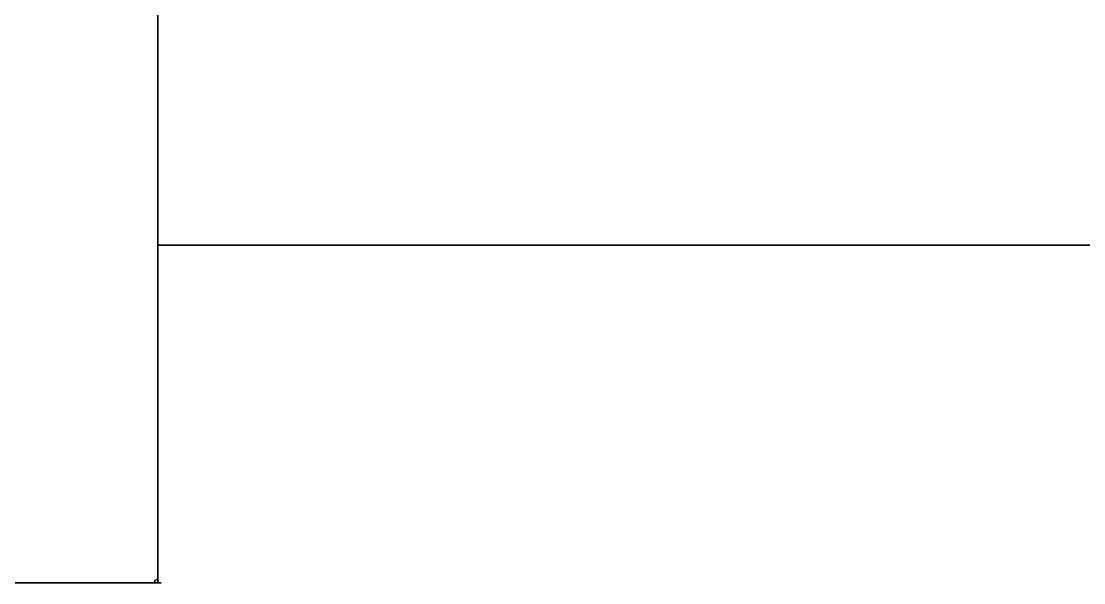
# Model space of a CAD drawing. Header units: millimetres. Extents: x -125 to 1811, y -680 to 320.
# Drawn here: x 132.95 to 164.45, y -80 to -63.37 of the extents above; entities that cross this region are included whole.
import ezdxf

# ---------------------------------------------------------------- set-up
doc = ezdxf.new("R2010")
doc.units = ezdxf.units.MM
doc.header["$MEASUREMENT"] = 0

msp = doc.modelspace()

# ---------------------------------------------------------------- linework, layer by layer
for p, q in [((137, 70, 300), (137, -70, 300)), ((137, -70, 700), (137, 70, 700)), ((137, 70, 300), (137, -70, 300)), ((137, -70, 700), (137, 70, 700)), ((137, -70, 316), (137, -4.45, 316)), ((137, -4.45, 684), (137, -70, 684)), ((137, -4.45, 684), (137, -70, 684)), ((137, -70, 316), (137, -4.45, 316)), ((137, -79.9, 425), (137, -12.45, 425)), ((137, -12.45, 665), (137, -80, 665)), ((137, -80, 665), (137, -12.45, 665)), ((137, -12.45, 425), (137, -79.9, 425)), ((137, -70, 300), (137, -70, 316)), ((137, -70, 684), (137, -70, 700)), ((137, -70, 700), (637, -70, 700)), ((137, -70, 684), (137, -70, 700)), ((637, -70, 684), (137, -70, 684)), ((137, -70, 684), (637, -70, 684)), ((137, -70, 300), (637, -70, 300)), ((637, -70, 700), (137, -70, 700)), ((137, -70, 316), (637, -70, 316)), ((137, -70, 300), (137, -70, 316)), ((637, -70, 300), (137, -70, 300)), ((637, -70, 316), (137, -70, 316)), ((125, -80, 425), (136.9, -80, 425)), ((125, -80, 425), (136.9, -80, 425)), ((137, -80, 665), (125, -80, 665)), ((137, -80, 665), (125, -80, 665)), ((137, -80, 425.1), (137, -80, 665)), ((137, -80, 425.1), (137, -80, 665))]:
    msp.add_line(p, q)
at = {"extrusion": (-1.37232e-12, 1.37232e-12, -1)}
msp.add_arc((-137, -80, -425), 0.1, 360, 90, dxfattribs=at)
at = {"extrusion": (0, 0, -1)}
for start, end in [(360, 30.2759), (30.2759, 90)]:
    msp.add_arc((-137, -80, -425), 0.1, start, end, dxfattribs=at)
at = {"extrusion": (0, -1, 0)}
for start, end in [(90, 180), (270, 90)]:
    msp.add_arc((137, 425, 80), 0.1, start, end, dxfattribs=at)
at = {"extrusion": (0, 1, 0)}
for start, end in [(360, 90), (90, 270)]:
    msp.add_arc((-137, 425, -80), 0.1, start, end, dxfattribs=at)
at = {"extrusion": (1, 4.85189e-13, 2.00972e-13)}
msp.add_arc((-80, 425, 137), 0.1, 360, 90, dxfattribs=at)
at = {"extrusion": (1, 0, 0)}
msp.add_arc((-80, 425, 137), 0.1, 360, 90, dxfattribs=at)

doc.saveas('drawing.dxf')
